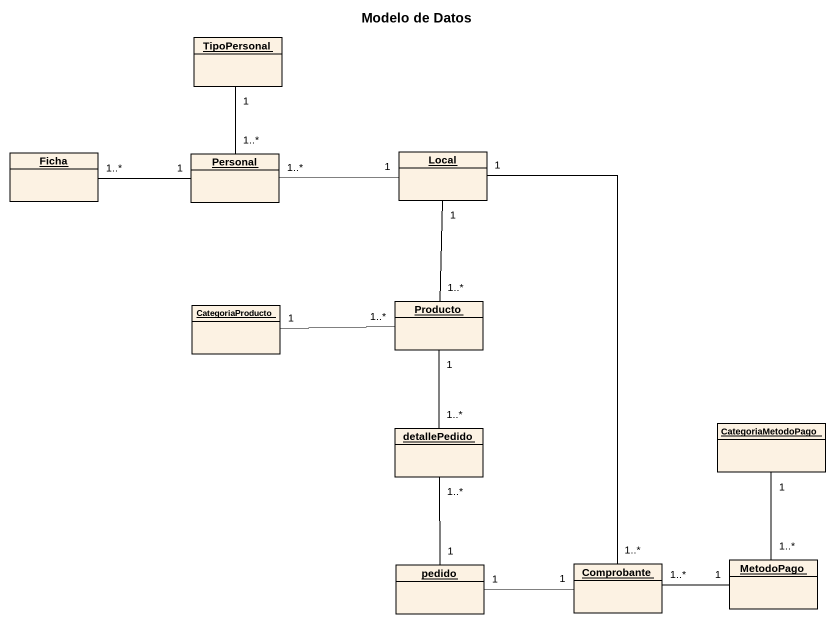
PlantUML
@startuml
title Modelo de Datos
hide circle
hide empty members
object TipoPersonal
object Ficha
object Personal
object Local
object CategoriaProducto
object Producto
object detallePedido
object CategoriaMetodoPago
object pedido
object Comprobante
object MetodoPago
TipoPersonal "1" -- "1..*" Personal
Ficha "1..*" -right- "1" Personal
Personal "1..*" -right- "1" Local
Local "1" -- "1..*" Producto
Local "1" -- "1..*" Comprobante
Producto "1..*" -left- "1" CategoriaProducto
Producto "1" -- "1..*" detallePedido
detallePedido "1..*" -- "1" pedido
pedido "1" -right- "1" Comprobante
Comprobante "1..*" -right- "1" MetodoPago
MetodoPago "1..*" -up- "1" CategoriaMetodoPago
@enduml
